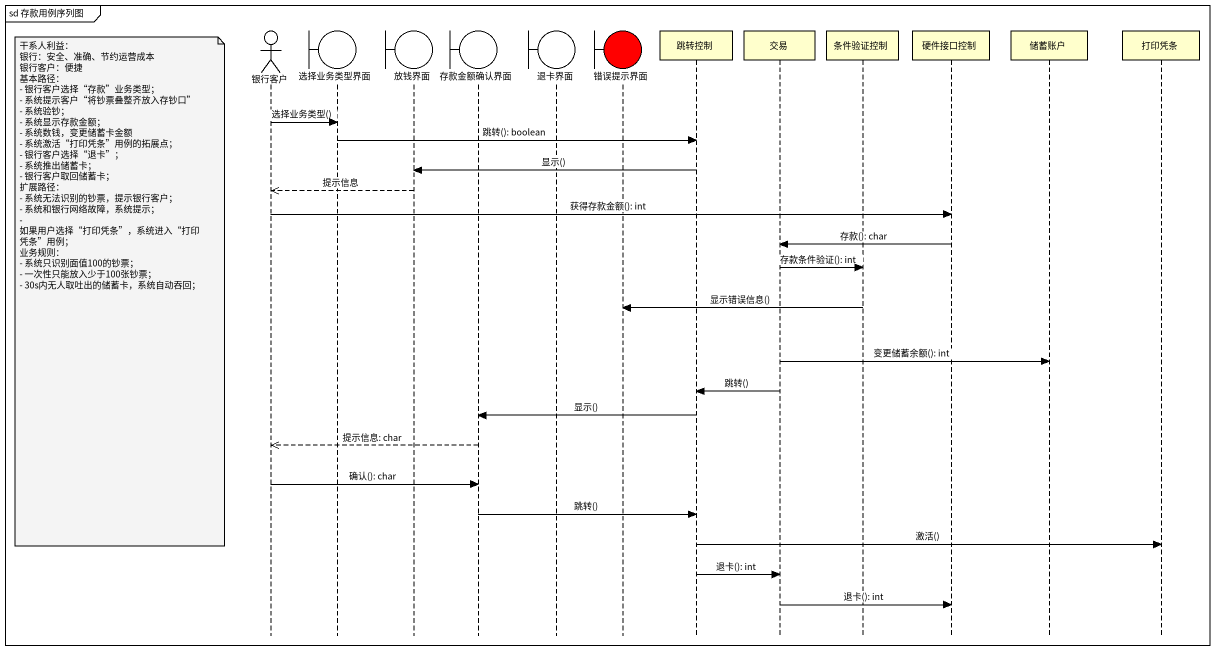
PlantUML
@startuml
mainframe sd 存款用例序列图
hide footbox
actor 银行客户
boundary 选择业务类型界面
boundary 放钱界面
boundary 存款金额确认界面
boundary 退卡界面
boundary 错误提示界面 #FF0000
participant 跳转控制
participant 交易
participant 条件验证控制
participant 硬件接口控制
participant 储蓄账户
participant 打印凭条

银行客户 -> 选择业务类型界面 : 选择业务类型()
选择业务类型界面 -> 跳转控制 : 跳转(): boolean
跳转控制 -> 放钱界面 : 显示()
放钱界面 -->> 银行客户 : 提示信息
银行客户 -> 硬件接口控制 : 获得存款金额(): int
硬件接口控制 -> 交易 : 存款(): char
交易 -> 条件验证控制 : 存款条件验证(): int
note left of 银行客户
  干系人利益：
  银行：安全、准确、节约运营成本
  银行客户：便捷
  基本路径：
  - 银行客户选择“存款”业务类型；
  - 系统提示客户“将钞票叠整齐放入存钞口”
  - 系统验钞；
  - 系统显示存款金额；
  - 系统数钱，变更储蓄卡金额
  - 系统激活“打印凭条”用例的拓展点；
  - 银行客户选择“退卡”；
  - 系统推出储蓄卡；
  - 银行客户取回储蓄卡；
  扩展路径：
  - 系统无法识别的钞票，提示银行客户；
  - 系统和银行网络故障，系统提示；
  - 如果用户选择“打印凭条”，系统进入“打印凭条”用例；
  业务规则：
  - 系统只识别面值100的钞票；
  - 一次性只能放入少于100张钞票；
  - 30s内无人取吐出的储蓄卡，系统自动吞回；
end note
条件验证控制 -> 错误提示界面 : 显示错误信息()
交易 -> 储蓄账户 : 变更储蓄余额(): int
交易 -> 跳转控制 : 跳转()
跳转控制 -> 存款金额确认界面 : 显示()
存款金额确认界面 -->> 银行客户 : 提示信息: char
银行客户 -> 存款金额确认界面 : 确认(): char
存款金额确认界面 -> 跳转控制 : 跳转()
跳转控制 -> 打印凭条 : 激活()
跳转控制 -> 交易 : 退卡(): int
交易 -> 硬件接口控制 : 退卡(): int
@enduml
